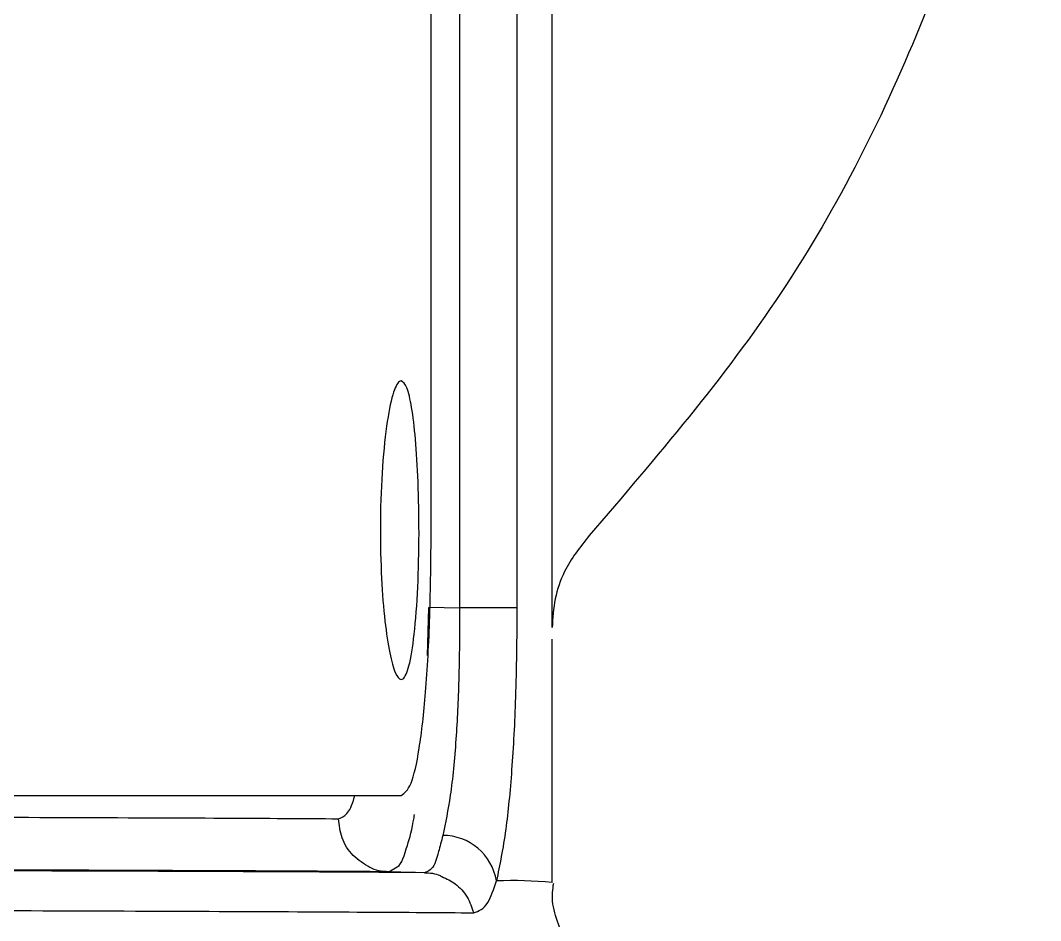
# Model space of a CAD drawing. Header units: millimetres. Extents: x 2404 to 4548, y 1024 to 2541.
# Drawn here: x 3340.58 to 3355.95, y 1237.35 to 1250.92 of the extents above; entities that cross this region are included whole.
import ezdxf

# ---------------------------------------------------------------- set-up
doc = ezdxf.new("R2010")
doc.units = ezdxf.units.MM

msp = doc.modelspace()

# ---------------------------------------------------------------- linework, layer by layer
at = {"color": 7, "linetype": 'Continuous', "lineweight": 25}
for p, q in [((3348.594, 1241.767), (3348.594, 1271.073)), ((3348.062, 1270.8), (3348.064, 1242.062)), ((3347.197, 1270.355), (3347.2, 1242.063)), ((3346.772, 1243.236), (3346.772, 1270.137)), ((3346.717, 1241.348), (3346.738, 1242.072)), ((3346.738, 1242.075), (3347.2, 1242.063)), ((3347.2, 1242.063), (3347.2, 1242.06)), ((3348.594, 1237.923), (3348.594, 1241.592)), ((3346.132, 1238.086), (3346.256, 1238.158)), ((3346.669, 1238.072), (3346.132, 1238.086))]:
    msp.add_line(p, q, dxfattribs=at)
for centre, radius, start, end in [((3347.42, 1039.825), 202.239, 89.81736, 90.06236), ((3346.945, 1237.814), 0.82, 9.3772, 90.0285), ((3347.999, 1231.889), 6.064, 84.3642, 92.3073)]:
    msp.add_arc(centre, radius, start, end, dxfattribs=at)
msp.add_open_spline([(3355.955, 1260.095), (3355.869, 1258.535), (3355.698, 1255.416), (3354.31, 1250.919), (3352.202, 1246.711), (3350.168, 1244.34), (3349.151, 1243.154)], degree=3, dxfattribs=at)
for points, knots in [([(3346.319, 1245.486), (3346.348, 1245.466), (3346.406, 1245.424), (3346.481, 1245.102), (3346.54, 1244.614), (3346.579, 1243.954), (3346.593, 1243.174), (3346.574, 1242.36), (3346.522, 1241.648), (3346.443, 1241.163), (3346.369, 1241.001), (3346.298, 1240.975), (3346.228, 1241.058), (3346.142, 1241.367), (3346.068, 1241.86), (3346.016, 1242.517), (3345.998, 1243.298), (3346.024, 1244.111), (3346.092, 1244.824), (3346.187, 1245.307), (3346.267, 1245.475), (3346.31, 1245.484), (3346.319, 1245.486)], [0, 0, 0, 0, 0.046276, 0.092718, 0.141712, 0.195186, 0.253683, 0.315262, 0.376916, 0.434375, 0.485818, 0.499994, 0.546246, 0.592694, 0.641795, 0.695152, 0.753509, 0.815387, 0.876849, 0.934145, 0.985724, 1, 1, 1, 1]), ([(3346.318, 1239.236), (3346.37, 1239.273), (3346.472, 1239.346), (3346.598, 1239.917), (3346.695, 1240.784), (3346.759, 1241.931), (3346.767, 1242.797), (3346.772, 1243.236)], [0, 0, 0, 0, 0.18467, 0.369999, 0.565857, 0.779451, 1, 1, 1, 1]), ([(3349.151, 1243.154), (3349.015, 1242.981), (3348.788, 1242.693), (3348.622, 1242.203), (3348.603, 1241.913), (3348.594, 1241.767)], [0, 0, 0, 0, 0.429758, 0.714796, 1, 1, 1, 1]), ([(3347.2, 1242.06), (3347.198, 1241.694), (3347.195, 1241.005), (3347.147, 1240.038), (3347.07, 1239.216), (3346.985, 1238.823), (3346.945, 1238.634)], [0, 0, 0, 0, 0.266066, 0.500454, 0.760276, 1, 1, 1, 1]), ([(3348.064, 1242.062), (3348.06, 1241.607), (3348.052, 1240.752), (3347.99, 1239.619), (3347.898, 1238.648), (3347.804, 1238.19), (3347.755, 1237.948)], [0, 0, 0, 0, 0.2747244, 0.5156261, 0.7443937, 1, 1, 1, 1]), ([(3282.18, 1239.235), (3282.826, 1239.235), (3286.061, 1239.235), (3291.813, 1239.235), (3298.013, 1239.235), (3304.022, 1239.236), (3308.662, 1239.236), (3314.199, 1239.236), (3318.407, 1239.236), (3323.342, 1239.236), (3327.94, 1239.236), (3332.035, 1239.236), (3335.716, 1239.236), (3338.325, 1239.236), (3341.135, 1239.236), (3343.005, 1239.236), (3345.033, 1239.236), (3345.79, 1239.236), (3346.318, 1239.236)], [0, 0, 0, 0, 0.020124, 0.100733, 0.181328, 0.221587, 0.302184, 0.342442, 0.423039, 0.463298, 0.543894, 0.624491, 0.664749, 0.745346, 0.785604, 0.8662, 0.906458, 1, 1, 1, 1]), ([(3345.376, 1238.885), (3345.418, 1238.902), (3345.501, 1238.937), (3345.582, 1239.087), (3345.616, 1239.225), (3345.619, 1239.236)], [0, 0, 0, 0, 0.478278, 0.958145, 1, 1, 1, 1]), ([(3275.041, 1238.967), (3276.313, 1238.967), (3278.639, 1238.967), (3282.003, 1238.967), (3285.136, 1238.966), (3288.252, 1238.965), (3291.346, 1238.965), (3294.411, 1238.963), (3297.443, 1238.962), (3301.697, 1238.96), (3307.237, 1238.957), (3313.981, 1238.951), (3320.709, 1238.945), (3326.43, 1238.937), (3331.15, 1238.93), (3334.953, 1238.922), (3338.387, 1238.914), (3341.346, 1238.905), (3343.799, 1238.895), (3344.845, 1238.889), (3345.376, 1238.885)], [0, 0, 0, 0, 0.037781, 0.069081, 0.100468, 0.131943, 0.163506, 0.195157, 0.226895, 0.258722, 0.330934, 0.408983, 0.49287, 0.582593, 0.645672, 0.711347, 0.779618, 0.850484, 0.923944, 1, 1, 1, 1]), ([(3345.849, 1238.152), (3345.759, 1238.205), (3345.579, 1238.312), (3345.409, 1238.585), (3345.387, 1238.788), (3345.376, 1238.885)], [0, 0, 0, 0, 0.340772, 0.682983, 1, 1, 1, 1]), ([(3346.256, 1238.158), (3346.26, 1238.16), (3346.321, 1238.192), (3346.403, 1238.446), (3346.487, 1238.733), (3346.517, 1238.932), (3346.519, 1238.948)], [0, 0, 0, 0, 0.033726, 0.552141, 0.964699, 1, 1, 1, 1]), ([(3346.945, 1238.634), (3346.924, 1238.548), (3346.887, 1238.399), (3346.853, 1238.281), (3346.835, 1238.231), (3346.83, 1238.218), (3346.828, 1238.214), (3346.79, 1238.119), (3346.729, 1238.096), (3346.669, 1238.072)], [0, 0, 0, 0, 0.252941, 0.435264, 0.483749, 0.497314, 0.501428, 0.503761, 1, 1, 1, 1]), ([(3346.132, 1238.086), (3345.633, 1238.089), (3344.647, 1238.096), (3342.366, 1238.105), (3339.606, 1238.114), (3336.377, 1238.122), (3332.767, 1238.129), (3328.221, 1238.137), (3322.617, 1238.144), (3315.899, 1238.152), (3308.996, 1238.157), (3302.067, 1238.162), (3295.243, 1238.165), (3288.632, 1238.167), (3282.323, 1238.169), (3277.818, 1238.169), (3275.436, 1238.169), (3275.041, 1238.169)], [0, 0, 0, 0, 0.07139, 0.140843, 0.208359, 0.273937, 0.337578, 0.399281, 0.488173, 0.572709, 0.652888, 0.72871, 0.800173, 0.867277, 0.930021, 0.988406, 1, 1, 1, 1]), ([(3346.669, 1238.072), (3345.944, 1238.077), (3344.495, 1238.086), (3340.704, 1238.099), (3335.806, 1238.111), (3329.766, 1238.122), (3322.718, 1238.131), (3314.775, 1238.14), (3306.075, 1238.146), (3296.768, 1238.151), (3288.326, 1238.154), (3281.046, 1238.156), (3277.043, 1238.156), (3275.041, 1238.156)], [0, 0, 0, 0, 0.0981345, 0.196269, 0.2944034, 0.3925379, 0.4906723, 0.5888066, 0.686941, 0.7850753, 0.8832097, 0.9416048, 1, 1, 1, 1]), ([(3346.132, 1238.086), (3346.031, 1238.091), (3345.929, 1238.096), (3345.85, 1238.152), (3345.849, 1238.152)], [0, 0, 0, 0, 0.993864, 1, 1, 1, 1]), ([(3346.669, 1238.072), (3346.752, 1238.068), (3346.845, 1238.064), (3346.923, 1238.019), (3346.932, 1238.014)], [0, 0, 0, 0, 0.891165, 1, 1, 1, 1]), ([(3346.932, 1238.014), (3347.002, 1237.981), (3347.152, 1237.91), (3347.325, 1237.715), (3347.383, 1237.549), (3347.412, 1237.467)], [0, 0, 0, 0, 0.306526, 0.659337, 1, 1, 1, 1]), ([(3347.412, 1237.467), (3347.487, 1237.492), (3347.615, 1237.535), (3347.713, 1237.826), (3347.755, 1237.948)], [0, 0, 0, 0, 0.578809, 1, 1, 1, 1]), ([(3349.162, 1236.532), (3349.156, 1236.538), (3348.983, 1236.674), (3348.759, 1237.097), (3348.566, 1237.584), (3348.61, 1237.867), (3348.617, 1237.913)], [0, 0, 0, 0, 0.017313, 0.441285, 0.909661, 1, 1, 1, 1]), ([(3256.654, 1237.564), (3259.678, 1237.565), (3265.715, 1237.567), (3274.868, 1237.567), (3283.91, 1237.566), (3292.737, 1237.563), (3301.229, 1237.558), (3308.074, 1237.553), (3313.531, 1237.548), (3317.884, 1237.543), (3322.342, 1237.538), (3326.82, 1237.531), (3330.954, 1237.524), (3334.695, 1237.516), (3338.013, 1237.508), (3341.048, 1237.499), (3343.7, 1237.489), (3345.935, 1237.478), (3346.913, 1237.471), (3347.412, 1237.467)], [0, 0, 0, 0, 0.074691, 0.149062, 0.223115, 0.296848, 0.370262, 0.443356, 0.483243, 0.526636, 0.573536, 0.623941, 0.677851, 0.725458, 0.775499, 0.827974, 0.882883, 0.940225, 1, 1, 1, 1])]:
    msp.add_open_spline(points, degree=3, knots=knots, dxfattribs=at)

doc.saveas('drawing.dxf')
